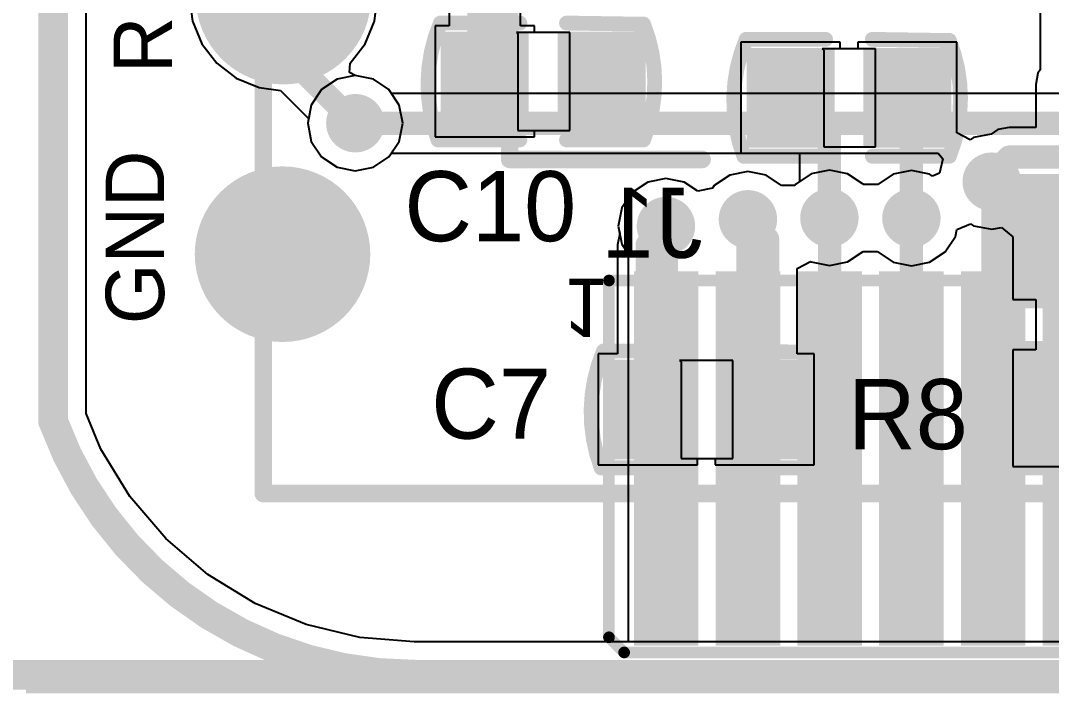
# Model space of a CAD drawing. Extents: x 1.246 to 2.212, y 2.225 to 2.946.
# Drawn here: x 1.4226 to 1.7701, y 2.2245 to 2.4512 of the extents above; entities that cross this region are included whole.
import ezdxf

# ---------------------------------------------------------------- set-up
doc = ezdxf.new("R2010")
doc.units = 0
doc.layers.get('0').update_dxf_attribs({"linetype": 'CONTINUOUS'})
for name, color, linetype in [('BOTTOMLAYER', 5, 'CONTINUOUS'), ('BOTTOMOVERLAY', 54, 'CONTINUOUS'), ('BOTTOMPASTE', 16, 'CONTINUOUS'), ('BOTTOMSOLDER', 6, 'CONTINUOUS'), ('KEEPOUTLAYER', 6, 'CONTINUOUS'), ('MULTILAYER', 9, 'CONTINUOUS'), ('TOPLAYER', 1, 'CONTINUOUS'), ('TOPOVERLAY', 2, 'CONTINUOUS'), ('TOPPASTE', 8, 'CONTINUOUS'), ('TOPSOLDER', 216, 'CONTINUOUS'), ('VIAHOLELAYER', 16, 'CONTINUOUS')]:
    doc.layers.add(name, color=color, linetype=linetype)

# ---------------------------------------------------------------- blocks, each defined once
blk = doc.blocks.new('TP_1_3_3')
at = {"layer": 'TOPLAYER', "const_width": 0.02559}
blk.add_lwpolyline([(-0.012795, 0, 1), (0.012795, 0, 1)], format="xyb", close=True, dxfattribs=at)
at = {"layer": 'TOPPASTE', "const_width": 0.02559}
blk.add_lwpolyline([(-0.012795, 0, 1), (0.012795, 0, 1)], format="xyb", close=True, dxfattribs=at)
at = {"layer": 'TOPSOLDER', "const_width": 0.02959}
blk.add_lwpolyline([(-0.014795, 0, 1), (0.014795, 0, 1)], format="xyb", close=True, dxfattribs=at)
blk = doc.blocks.new('TP_1_3_7')
at = {"layer": 'TOPLAYER', "const_width": 0.02559}
blk.add_lwpolyline([(-0.012795, 0, 1), (0.012795, 0, 1)], format="xyb", close=True, dxfattribs=at)
at = {"layer": 'TOPPASTE', "const_width": 0.02559}
blk.add_lwpolyline([(-0.012795, 0, 1), (0.012795, 0, 1)], format="xyb", close=True, dxfattribs=at)
at = {"layer": 'TOPSOLDER', "const_width": 0.02959}
blk.add_lwpolyline([(-0.014795, 0, 1), (0.014795, 0, 1)], format="xyb", close=True, dxfattribs=at)
blk = doc.blocks.new('C_0402_11')
at = {"layer": 'TOPLAYER'}
for p, q in [((0.008518, 0.0165), (-0.008982, 0.0165)), ((-0.008982, 0.0165), (-0.008982, -0.0165)), ((0.008518, -0.016), (0.008518, 0.0165)), ((-0.008982, -0.0165), (0.009018, -0.0165)), ((0.009018, -0.0165), (0.008518, -0.016))]:
    blk.add_line(p, q, dxfattribs=at)
for points in [[(-0.00884, -0.012795), (-0.00884, 0.012795), (-0.030494, -0.012795), (-0.030494, 0.012795)], [(0.03053, -0.012795), (0.03053, 0.012795), (0.008876, -0.012795), (0.008876, 0.012795)]]:
    blk.add_solid(points, dxfattribs=at)
at = {"layer": 'TOPOVERLAY', "const_width": 0.005}
for points in [[(-0.03382, -0.019341, -0.193022), (-0.033854, 0.01965)], [(0.035464, 0.019716, -0.191665), (0.034708, -0.019637)]]:
    blk.add_lwpolyline(points, format="xyb", dxfattribs=at)
at = {"layer": 'TOPOVERLAY', "const_width": 0.0025}
for points in [[(-0.035104, 0.01965, 1), (-0.032604, 0.01965, 1)], [(-0.03509, 0.019685, 1), (-0.03259, 0.019685, 1)], [(-0.009106, 0.019685, 1), (-0.006606, 0.019685, 1)], [(0.006642, 0.019685, 1), (0.009142, 0.019685, 1)], [(0.034214, 0.019716, 1), (0.036714, 0.019716, 1)], [(0.034225, 0.019685, 1), (0.036726, 0.019685, 1)], [(-0.03509, -0.019291, 1), (-0.03259, -0.019291, 1)], [(-0.03507, -0.019341, 1), (-0.03257, -0.019341, 1)], [(-0.009106, -0.019685, 1), (-0.006606, -0.019685, 1)], [(0.006642, -0.019685, 1), (0.009142, -0.019685, 1)], [(0.033438, -0.019685, 1), (0.035938, -0.019685, 1)], [(0.033458, -0.019637, 1), (0.035958, -0.019637, 1)]]:
    blk.add_lwpolyline(points, format="xyb", close=True, dxfattribs=at)
at = {"layer": 'TOPOVERLAY', "const_width": 0.005}
for points in [[(-0.007856, 0.019685), (-0.03384, 0.019685)], [(0.035476, 0.019685), (0.007892, 0.019685)], [(-0.007856, -0.019685), (-0.03384, -0.019291)], [(0.034688, -0.019685), (0.007892, -0.019685)]]:
    blk.add_lwpolyline(points, dxfattribs=at)
at = {"layer": 'TOPPASTE'}
for points in [[(-0.00884, -0.012795), (-0.00884, 0.012795), (-0.030494, -0.012795), (-0.030494, 0.012795)], [(0.03053, -0.012795), (0.03053, 0.012795), (0.008876, -0.012795), (0.008876, 0.012795)]]:
    blk.add_solid(points, dxfattribs=at)
at = {"layer": 'TOPSOLDER'}
for points in [[(-0.00484, -0.016795), (-0.00484, 0.016795), (-0.034494, -0.016795), (-0.034494, 0.016795)], [(0.03453, -0.016795), (0.03453, 0.016795), (0.004876, -0.016795), (0.004876, 0.016795)]]:
    blk.add_solid(points, dxfattribs=at)
blk = doc.blocks.new('C_0402_12')
at = {"layer": 'TOPLAYER'}
for p, q in [((0.008518, 0.0165), (-0.008982, 0.0165)), ((-0.008982, 0.0165), (-0.008982, -0.0165)), ((0.008518, -0.016), (0.008518, 0.0165)), ((-0.008982, -0.0165), (0.009018, -0.0165)), ((0.009018, -0.0165), (0.008518, -0.016))]:
    blk.add_line(p, q, dxfattribs=at)
for points in [[(-0.00884, -0.012795), (-0.00884, 0.012795), (-0.030494, -0.012795), (-0.030494, 0.012795)], [(0.03053, -0.012795), (0.03053, 0.012795), (0.008876, -0.012795), (0.008876, 0.012795)]]:
    blk.add_solid(points, dxfattribs=at)
at = {"layer": 'TOPOVERLAY', "const_width": 0.005}
for points in [[(-0.03382, -0.019341, -0.193022), (-0.033854, 0.01965)], [(0.035464, 0.019716, -0.191665), (0.034708, -0.019637)]]:
    blk.add_lwpolyline(points, format="xyb", dxfattribs=at)
at = {"layer": 'TOPOVERLAY', "const_width": 0.0025}
for points in [[(-0.035104, 0.01965, 1), (-0.032604, 0.01965, 1)], [(-0.03509, 0.019685, 1), (-0.03259, 0.019685, 1)], [(-0.009106, 0.019685, 1), (-0.006606, 0.019685, 1)], [(0.006642, 0.019685, 1), (0.009142, 0.019685, 1)], [(0.034214, 0.019716, 1), (0.036714, 0.019716, 1)], [(0.034225, 0.019685, 1), (0.036726, 0.019685, 1)], [(-0.03509, -0.019291, 1), (-0.03259, -0.019291, 1)], [(-0.03507, -0.019341, 1), (-0.03257, -0.019341, 1)], [(-0.009106, -0.019685, 1), (-0.006606, -0.019685, 1)], [(0.006642, -0.019685, 1), (0.009142, -0.019685, 1)], [(0.033438, -0.019685, 1), (0.035938, -0.019685, 1)], [(0.033458, -0.019637, 1), (0.035958, -0.019637, 1)]]:
    blk.add_lwpolyline(points, format="xyb", close=True, dxfattribs=at)
at = {"layer": 'TOPOVERLAY', "const_width": 0.005}
for points in [[(-0.007856, 0.019685), (-0.03384, 0.019685)], [(0.035476, 0.019685), (0.007892, 0.019685)], [(-0.007856, -0.019685), (-0.03384, -0.019291)], [(0.034688, -0.019685), (0.007892, -0.019685)]]:
    blk.add_lwpolyline(points, dxfattribs=at)
at = {"layer": 'TOPPASTE'}
for points in [[(-0.00884, -0.012795), (-0.00884, 0.012795), (-0.030494, -0.012795), (-0.030494, 0.012795)], [(0.03053, -0.012795), (0.03053, 0.012795), (0.008876, -0.012795), (0.008876, 0.012795)]]:
    blk.add_solid(points, dxfattribs=at)
at = {"layer": 'TOPSOLDER'}
for points in [[(-0.00484, -0.016795), (-0.00484, 0.016795), (-0.034494, -0.016795), (-0.034494, 0.016795)], [(0.03453, -0.016795), (0.03453, 0.016795), (0.004876, -0.016795), (0.004876, 0.016795)]]:
    blk.add_solid(points, dxfattribs=at)
blk = doc.blocks.new('C_0402_14')
at = {"layer": 'TOPLAYER'}
for p, q in [((0.008518, 0.0165), (-0.008982, 0.0165)), ((-0.008982, 0.0165), (-0.008982, -0.0165)), ((0.008518, -0.016), (0.008518, 0.0165)), ((-0.008982, -0.0165), (0.009018, -0.0165)), ((0.009018, -0.0165), (0.008518, -0.016))]:
    blk.add_line(p, q, dxfattribs=at)
for points in [[(-0.00884, -0.012795), (-0.00884, 0.012795), (-0.030494, -0.012795), (-0.030494, 0.012795)], [(0.03053, -0.012795), (0.03053, 0.012795), (0.008876, -0.012795), (0.008876, 0.012795)]]:
    blk.add_solid(points, dxfattribs=at)
at = {"layer": 'TOPOVERLAY', "const_width": 0.005}
for points in [[(-0.03382, -0.019341, -0.193022), (-0.033854, 0.01965)], [(0.035464, 0.019716, -0.191665), (0.034708, -0.019637)]]:
    blk.add_lwpolyline(points, format="xyb", dxfattribs=at)
at = {"layer": 'TOPOVERLAY', "const_width": 0.0025}
for points in [[(-0.035104, 0.01965, 1), (-0.032604, 0.01965, 1)], [(-0.03509, 0.019685, 1), (-0.03259, 0.019685, 1)], [(-0.009106, 0.019685, 1), (-0.006606, 0.019685, 1)], [(0.006642, 0.019685, 1), (0.009142, 0.019685, 1)], [(0.034214, 0.019716, 1), (0.036714, 0.019716, 1)], [(0.034225, 0.019685, 1), (0.036726, 0.019685, 1)], [(-0.03509, -0.019291, 1), (-0.03259, -0.019291, 1)], [(-0.03507, -0.019341, 1), (-0.03257, -0.019341, 1)], [(-0.009106, -0.019685, 1), (-0.006606, -0.019685, 1)], [(0.006642, -0.019685, 1), (0.009142, -0.019685, 1)], [(0.033438, -0.019685, 1), (0.035938, -0.019685, 1)], [(0.033458, -0.019637, 1), (0.035958, -0.019637, 1)]]:
    blk.add_lwpolyline(points, format="xyb", close=True, dxfattribs=at)
at = {"layer": 'TOPOVERLAY', "const_width": 0.005}
for points in [[(-0.007856, 0.019685), (-0.03384, 0.019685)], [(0.035476, 0.019685), (0.007892, 0.019685)], [(-0.007856, -0.019685), (-0.03384, -0.019291)], [(0.034688, -0.019685), (0.007892, -0.019685)]]:
    blk.add_lwpolyline(points, dxfattribs=at)
at = {"layer": 'TOPPASTE'}
for points in [[(-0.00884, -0.012795), (-0.00884, 0.012795), (-0.030494, -0.012795), (-0.030494, 0.012795)], [(0.03053, -0.012795), (0.03053, 0.012795), (0.008876, -0.012795), (0.008876, 0.012795)]]:
    blk.add_solid(points, dxfattribs=at)
at = {"layer": 'TOPSOLDER'}
for points in [[(-0.00484, -0.016795), (-0.00484, 0.016795), (-0.034494, -0.016795), (-0.034494, 0.016795)], [(0.03453, -0.016795), (0.03453, 0.016795), (0.004876, -0.016795), (0.004876, 0.016795)]]:
    blk.add_solid(points, dxfattribs=at)
blk = doc.blocks.new('R_0402_23')
at = {"layer": 'TOPLAYER'}
for p, q in [((0.017, 0.0175), (-0.007, 0.0175)), ((-0.007, 0.0175), (-0.007, -0.0175)), ((0.017, -0.0175), (0.017, 0.0175)), ((-0.007, -0.0175), (0.017, -0.0175))]:
    blk.add_line(p, q, dxfattribs=at)
for points in [[(-0.006811, -0.01378), (-0.006811, 0.01378), (-0.030433, -0.01378), (-0.030433, 0.01378)], [(0.040433, -0.01378), (0.040433, 0.01378), (0.016811, -0.01378), (0.016811, 0.01378)]]:
    blk.add_solid(points, dxfattribs=at)
at = {"layer": 'TOPOVERLAY', "const_width": 0.005906}
for points in [[(-0.036339, -0.019685), (-0.036339, 0.019685)], [(-0.036339, 0.019685), (-0.002874, 0.019685)], [(0.012874, 0.019685), (0.046339, 0.019685)], [(0.046339, -0.019685), (0.046339, 0.019685)], [(-0.036339, -0.019685), (-0.002874, -0.019685)], [(0.012874, -0.019685), (0.046339, -0.019685)]]:
    blk.add_lwpolyline(points, dxfattribs=at)
at = {"layer": 'TOPOVERLAY', "const_width": 0.002953}
for points in [[(-0.037815, 0.019685, 1), (-0.034862, 0.019685, 1)], [(-0.037815, 0.019685, 1), (-0.034862, 0.019685, 1)], [(-0.00435, 0.019685, 1), (-0.001398, 0.019685, 1)], [(0.011398, 0.019685, 1), (0.01435, 0.019685, 1)], [(0.044862, 0.019685, 1), (0.047815, 0.019685, 1)], [(0.044862, 0.019685, 1), (0.047815, 0.019685, 1)], [(-0.037815, -0.019685, 1), (-0.034862, -0.019685, 1)], [(-0.037815, -0.019685, 1), (-0.034862, -0.019685, 1)], [(-0.00435, -0.019685, 1), (-0.001398, -0.019685, 1)], [(0.011398, -0.019685, 1), (0.01435, -0.019685, 1)], [(0.044862, -0.019685, 1), (0.047815, -0.019685, 1)], [(0.044862, -0.019685, 1), (0.047815, -0.019685, 1)]]:
    blk.add_lwpolyline(points, format="xyb", close=True, dxfattribs=at)
at = {"layer": 'TOPPASTE'}
for points in [[(-0.006811, -0.01378), (-0.006811, 0.01378), (-0.030433, -0.01378), (-0.030433, 0.01378)], [(0.040433, -0.01378), (0.040433, 0.01378), (0.016811, -0.01378), (0.016811, 0.01378)]]:
    blk.add_solid(points, dxfattribs=at)
at = {"layer": 'TOPSOLDER'}
for points in [[(-0.002811, -0.01778), (-0.002811, 0.01778), (-0.034433, -0.01778), (-0.034433, 0.01778)], [(0.044433, -0.01778), (0.044433, 0.01778), (0.012811, -0.01778), (0.012811, 0.01778)]]:
    blk.add_solid(points, dxfattribs=at)
blk = doc.blocks.new('R_0402_24')
at = {"layer": 'TOPLAYER'}
for p, q in [((0.017, 0.0175), (-0.007, 0.0175)), ((-0.007, 0.0175), (-0.007, -0.0175)), ((0.017, -0.0175), (0.017, 0.0175)), ((-0.007, -0.0175), (0.017, -0.0175))]:
    blk.add_line(p, q, dxfattribs=at)
for points in [[(-0.006811, -0.01378), (-0.006811, 0.01378), (-0.030433, -0.01378), (-0.030433, 0.01378)], [(0.040433, -0.01378), (0.040433, 0.01378), (0.016811, -0.01378), (0.016811, 0.01378)]]:
    blk.add_solid(points, dxfattribs=at)
at = {"layer": 'TOPOVERLAY', "const_width": 0.005906}
for points in [[(-0.036339, -0.019685), (-0.036339, 0.019685)], [(-0.036339, 0.019685), (-0.002874, 0.019685)], [(0.012874, 0.019685), (0.046339, 0.019685)], [(0.046339, -0.019685), (0.046339, 0.019685)], [(-0.036339, -0.019685), (-0.002874, -0.019685)], [(0.012874, -0.019685), (0.046339, -0.019685)]]:
    blk.add_lwpolyline(points, dxfattribs=at)
at = {"layer": 'TOPOVERLAY', "const_width": 0.002953}
for points in [[(-0.037815, 0.019685, 1), (-0.034862, 0.019685, 1)], [(-0.037815, 0.019685, 1), (-0.034862, 0.019685, 1)], [(-0.00435, 0.019685, 1), (-0.001398, 0.019685, 1)], [(0.011398, 0.019685, 1), (0.01435, 0.019685, 1)], [(0.044862, 0.019685, 1), (0.047815, 0.019685, 1)], [(0.044862, 0.019685, 1), (0.047815, 0.019685, 1)], [(-0.037815, -0.019685, 1), (-0.034862, -0.019685, 1)], [(-0.037815, -0.019685, 1), (-0.034862, -0.019685, 1)], [(-0.00435, -0.019685, 1), (-0.001398, -0.019685, 1)], [(0.011398, -0.019685, 1), (0.01435, -0.019685, 1)], [(0.044862, -0.019685, 1), (0.047815, -0.019685, 1)], [(0.044862, -0.019685, 1), (0.047815, -0.019685, 1)]]:
    blk.add_lwpolyline(points, format="xyb", close=True, dxfattribs=at)
at = {"layer": 'TOPPASTE'}
for points in [[(-0.006811, -0.01378), (-0.006811, 0.01378), (-0.030433, -0.01378), (-0.030433, 0.01378)], [(0.040433, -0.01378), (0.040433, 0.01378), (0.016811, -0.01378), (0.016811, 0.01378)]]:
    blk.add_solid(points, dxfattribs=at)
at = {"layer": 'TOPSOLDER'}
for points in [[(-0.002811, -0.01778), (-0.002811, 0.01778), (-0.034433, -0.01778), (-0.034433, 0.01778)], [(0.044433, -0.01778), (0.044433, 0.01778), (0.012811, -0.01778), (0.012811, 0.01778)]]:
    blk.add_solid(points, dxfattribs=at)
blk = doc.blocks.new('OLED_0_49_B_28')
at = {"layer": 'BOTTOMLAYER'}
for points in [[(-0.186024, -0.059055), (-0.172244, -0.059055), (-0.186024, 0.059055), (-0.172244, 0.059055)], [(-0.158464, -0.059055), (-0.144685, -0.059055), (-0.158464, 0.059055), (-0.144685, 0.059055)], [(-0.130905, -0.059055), (-0.117126, -0.059055), (-0.130905, 0.059055), (-0.117126, 0.059055)], [(-0.103346, -0.059055), (-0.089567, -0.059055), (-0.103346, 0.059055), (-0.089567, 0.059055)], [(-0.075787, -0.059055), (-0.062008, -0.059055), (-0.075787, 0.059055), (-0.062008, 0.059055)]]:
    blk.add_solid(points, dxfattribs=at)
at = {"layer": 'BOTTOMOVERLAY', "const_width": 0.003937}
for points in [[(-0.198425, 0.06), (0.200394, 0.06)], [(-0.198425, -0.060236), (-0.198425, 0.06)], [(-0.198425, -0.060236), (-0.193307, -0.065354)], [(-0.193307, -0.065354), (0.195276, -0.065354)]]:
    blk.add_lwpolyline(points, dxfattribs=at)
at = {"layer": 'BOTTOMOVERLAY', "const_width": 0.001969}
for points in [[(-0.199409, 0.06, 1), (-0.197441, 0.06, 1)], [(-0.199409, 0.06, 1), (-0.197441, 0.06, 1)], [(-0.199409, -0.060236, 1), (-0.197441, -0.060236, 1)], [(-0.199409, -0.060236, 1), (-0.197441, -0.060236, 1)], [(-0.194291, -0.065354, 1), (-0.192323, -0.065354, 1)], [(-0.194291, -0.065354, 1), (-0.192323, -0.065354, 1)]]:
    blk.add_lwpolyline(points, format="xyb", close=True, dxfattribs=at)
at = {"layer": 'BOTTOMPASTE'}
for points in [[(-0.186024, -0.059055), (-0.172244, -0.059055), (-0.186024, 0.059055), (-0.172244, 0.059055)], [(-0.158464, -0.059055), (-0.144685, -0.059055), (-0.158464, 0.059055), (-0.144685, 0.059055)], [(-0.130905, -0.059055), (-0.117126, -0.059055), (-0.130905, 0.059055), (-0.117126, 0.059055)], [(-0.103346, -0.059055), (-0.089567, -0.059055), (-0.103346, 0.059055), (-0.089567, 0.059055)], [(-0.075787, -0.059055), (-0.062008, -0.059055), (-0.075787, 0.059055), (-0.062008, 0.059055)]]:
    blk.add_solid(points, dxfattribs=at)
at = {"layer": 'BOTTOMSOLDER'}
for points in [[(-0.190024, -0.063055), (-0.168244, -0.063055), (-0.190024, 0.063055), (-0.168244, 0.063055)], [(-0.162464, -0.063055), (-0.140685, -0.063055), (-0.162464, 0.063055), (-0.140685, 0.063055)], [(-0.134905, -0.063055), (-0.113126, -0.063055), (-0.134905, 0.063055), (-0.113126, 0.063055)], [(-0.107346, -0.063055), (-0.085567, -0.063055), (-0.107346, 0.063055), (-0.085567, 0.063055)], [(-0.079787, -0.063055), (-0.058008, -0.063055), (-0.079787, 0.063055), (-0.058008, 0.063055)], [(-0.052228, -0.063055), (-0.030449, -0.063055), (-0.052228, 0.063055), (-0.030449, 0.063055)]]:
    blk.add_solid(points, dxfattribs=at)
at = {"layer": 'BOTTOMOVERLAY', "text_generation_flag": 2}
blk.add_text('1', height=0.019685, rotation=-180, dxfattribs=at).set_placement((-0.21378, 0.06063))

msp = doc.modelspace()

# ---------------------------------------------------------------- linework, layer by layer
at = {"layer": 'BOTTOMLAYER'}
for p, q in [((1.444673, 2.318872), (1.444673, 2.733367)), ((1.444673, 2.318872), (1.444673, 2.733367)), ((1.529289, 2.431505), (1.524079, 2.428024)), ((1.529289, 2.431505), (1.524079, 2.428024)), ((1.535433, 2.432727), (1.529289, 2.431505)), ((1.535433, 2.432727), (1.529289, 2.431505)), ((1.541578, 2.431505), (1.535433, 2.432727)), ((1.541578, 2.431505), (1.535433, 2.432727)), ((1.546787, 2.428024), (1.541578, 2.431505)), ((1.546787, 2.428024), (1.541578, 2.431505)), ((1.524079, 2.428024), (1.520599, 2.422815)), ((1.524079, 2.428024), (1.520599, 2.422815)), ((1.547668, 2.426706), (1.546787, 2.428024)), ((1.547668, 2.426706), (1.546787, 2.428024)), ((1.773796, 2.426706), (1.547668, 2.426706)), ((1.773796, 2.426706), (1.547668, 2.426706)), ((1.520599, 2.422815), (1.519377, 2.416671)), ((1.520599, 2.422815), (1.519377, 2.416671)), ((1.519377, 2.416671), (1.520599, 2.410526)), ((1.519377, 2.416671), (1.520599, 2.410526)), ((1.520599, 2.410526), (1.524079, 2.405317)), ((1.520599, 2.410526), (1.524079, 2.405317)), ((1.524079, 2.405317), (1.529289, 2.401836)), ((1.524079, 2.405317), (1.529289, 2.401836)), ((1.541578, 2.401836), (1.546787, 2.405317)), ((1.541578, 2.401836), (1.546787, 2.405317)), ((1.546787, 2.405317), (1.547668, 2.406636)), ((1.546787, 2.405317), (1.547668, 2.406636)), ((1.547668, 2.406636), (1.731922, 2.406636)), ((1.547668, 2.406636), (1.731922, 2.406636)), ((1.731922, 2.406636), (1.733557, 2.404642)), ((1.731922, 2.406636), (1.733557, 2.404642)), ((1.529289, 2.401836), (1.535433, 2.400614)), ((1.529289, 2.401836), (1.535433, 2.400614)), ((1.535433, 2.400614), (1.541578, 2.401836)), ((1.535433, 2.400614), (1.541578, 2.401836)), ((1.733557, 2.404642), (1.732342, 2.399792)), ((1.733557, 2.404642), (1.732342, 2.399792)), ((1.640157, 2.398082), (1.634013, 2.396859)), ((1.640157, 2.398082), (1.634013, 2.396859)), ((1.646302, 2.396859), (1.640157, 2.398082)), ((1.646302, 2.396859), (1.640157, 2.398082)), ((1.661661, 2.399133), (1.656452, 2.395652)), ((1.661661, 2.399133), (1.656452, 2.395652)), ((1.667806, 2.400355), (1.661661, 2.399133)), ((1.667806, 2.400355), (1.661661, 2.399133)), ((1.67395, 2.399133), (1.667806, 2.400355)), ((1.67395, 2.399133), (1.667806, 2.400355)), ((1.679159, 2.395652), (1.67395, 2.399133)), ((1.679159, 2.395652), (1.67395, 2.399133)), ((1.689131, 2.399615), (1.683922, 2.396135)), ((1.689131, 2.399615), (1.683922, 2.396135)), ((1.695276, 2.400838), (1.689131, 2.399615)), ((1.695276, 2.400838), (1.689131, 2.399615)), ((1.70142, 2.399615), (1.695276, 2.400838)), ((1.70142, 2.399615), (1.695276, 2.400838)), ((1.706629, 2.396135), (1.70142, 2.399615)), ((1.706629, 2.396135), (1.70142, 2.399615)), ((1.716779, 2.399526), (1.71157, 2.396046)), ((1.716779, 2.399526), (1.71157, 2.396046)), ((1.722924, 2.400749), (1.716779, 2.399526)), ((1.722924, 2.400749), (1.716779, 2.399526)), ((1.729068, 2.399526), (1.722924, 2.400749)), ((1.729068, 2.399526), (1.722924, 2.400749)), ((1.730076, 2.398853), (1.729068, 2.399526)), ((1.730076, 2.398853), (1.729068, 2.399526)), ((1.732342, 2.399792), (1.730076, 2.398853)), ((1.732342, 2.399792), (1.730076, 2.398853)), ((1.634013, 2.396859), (1.628804, 2.393379)), ((1.634013, 2.396859), (1.628804, 2.393379)), ((1.650937, 2.393762), (1.646302, 2.396859)), ((1.650937, 2.393762), (1.646302, 2.396859)), ((1.655841, 2.394738), (1.650937, 2.393762)), ((1.655841, 2.394738), (1.650937, 2.393762)), ((1.656452, 2.395652), (1.655841, 2.394738)), ((1.656452, 2.395652), (1.655841, 2.394738)), ((1.683599, 2.395652), (1.679159, 2.395652)), ((1.683599, 2.395652), (1.679159, 2.395652)), ((1.683922, 2.396135), (1.683599, 2.395652)), ((1.683922, 2.396135), (1.683599, 2.395652)), ((1.706689, 2.396046), (1.706629, 2.396135)), ((1.706689, 2.396046), (1.706629, 2.396135)), ((1.71157, 2.396046), (1.706689, 2.396046)), ((1.71157, 2.396046), (1.706689, 2.396046)), ((1.628804, 2.393379), (1.625323, 2.38817)), ((1.628804, 2.393379), (1.625323, 2.38817)), ((1.625323, 2.38817), (1.624101, 2.382025)), ((1.625323, 2.38817), (1.624101, 2.382025)), ((1.624101, 2.382025), (1.625323, 2.375881)), ((1.624101, 2.382025), (1.625323, 2.375881)), ((1.625323, 2.375881), (1.627451, 2.372696)), ((1.625323, 2.375881), (1.627451, 2.372696)), ((1.627451, 2.372696), (1.627451, 2.368639)), ((1.627451, 2.372696), (1.627451, 2.368639)), ((1.627451, 2.368639), (1.627451, 2.368639)), ((1.627451, 2.368639), (1.627451, 2.368639)), ((1.627451, 2.368639), (1.627451, 2.368639)), ((1.627451, 2.368639), (1.627451, 2.368639)), ((1.627451, 2.368639), (1.627451, 2.241963)), ((1.627451, 2.368639), (1.627451, 2.368639)), ((1.627451, 2.368639), (1.627451, 2.368639)), ((1.627451, 2.368639), (1.627451, 2.368639)), ((1.627451, 2.368639), (1.627451, 2.368639)), ((1.627451, 2.368639), (1.627451, 2.241963)), ((1.449676, 2.306794), (1.444673, 2.318872)), ((1.449676, 2.306794), (1.444673, 2.318872)), ((1.459423, 2.290888), (1.449676, 2.306794)), ((1.459423, 2.290888), (1.449676, 2.306794)), ((1.471538, 2.276703), (1.459423, 2.290888)), ((1.471538, 2.276703), (1.459423, 2.290888)), ((1.485723, 2.264588), (1.471538, 2.276703)), ((1.485723, 2.264588), (1.471538, 2.276703)), ((1.501629, 2.25484), (1.485723, 2.264588)), ((1.501629, 2.25484), (1.485723, 2.264588)), ((1.518864, 2.247701), (1.501629, 2.25484)), ((1.518864, 2.247701), (1.501629, 2.25484)), ((1.537003, 2.243347), (1.518864, 2.247701)), ((1.537003, 2.243347), (1.518864, 2.247701)), ((1.555312, 2.241906), (1.537003, 2.243347)), ((1.555312, 2.241906), (1.537003, 2.243347)), ((1.555601, 2.241963), (1.555312, 2.241906)), ((1.555601, 2.241963), (1.555312, 2.241906)), ((1.627451, 2.241963), (1.555601, 2.241963)), ((1.627451, 2.241963), (1.555601, 2.241963))]:
    msp.add_line(p, q, dxfattribs=at)
for points, const_width in [([(1.530512, 2.416671, 1), (1.540354, 2.416671, 1)], 0.009843), ([(1.533465, 2.416671, 1), (1.537402, 2.416671, 1)], 0.003937), ([(1.745078, 2.396985, 1), (1.754921, 2.396985, 1)], 0.009843), ([(1.748031, 2.398382, 1), (1.751968, 2.398382, 1)], 0.003937), ([(1.748031, 2.398382, 1), (1.751968, 2.398382, 1)], 0.003937), ([(1.748514, 2.398865, 1), (1.752451, 2.398865, 1)], 0.003937), ([(1.748514, 2.398865, 1), (1.752451, 2.398865, 1)], 0.003937), ([(1.748031, 2.396985, 1), (1.751968, 2.396985, 1)], 0.003937), ([(1.690354, 2.384781, 1), (1.700197, 2.384781, 1)], 0.009843), ([(1.635236, 2.382025, 1), (1.645079, 2.382025, 1)], 0.009843), ([(1.662884, 2.384298, 1), (1.672727, 2.384298, 1)], 0.009843), ([(1.718003, 2.384692, 1), (1.727845, 2.384692, 1)], 0.009843), ([(1.665837, 2.384298, 1), (1.669774, 2.384298, 1)], 0.003937), ([(1.693307, 2.384781, 1), (1.697244, 2.384781, 1)], 0.003937), ([(1.693396, 2.384692, 1), (1.697333, 2.384692, 1)], 0.003937), ([(1.693396, 2.384692, 1), (1.697333, 2.384692, 1)], 0.003937), ([(1.720955, 2.384692, 1), (1.724892, 2.384692, 1)], 0.003937), ([(1.638189, 2.382025, 1), (1.642126, 2.382025, 1)], 0.003937), ([(1.638278, 2.381936, 1), (1.642215, 2.381936, 1)], 0.003937), ([(1.638278, 2.381936, 1), (1.642215, 2.381936, 1)], 0.003937), ([(1.638278, 2.303679, 1), (1.642215, 2.303679, 1)], 0.003937), ([(1.665837, 2.303679, 1), (1.669774, 2.303679, 1)], 0.003937), ([(1.693396, 2.303679, 1), (1.697333, 2.303679, 1)], 0.003937), ([(1.720955, 2.303679, 1), (1.724892, 2.303679, 1)], 0.003937), ([(1.748514, 2.303679, 1), (1.752451, 2.303679, 1)], 0.003937)]:
    msp.add_lwpolyline(points, format="xyb", close=True, dxfattribs=dict(at, const_width=const_width))
at = {"layer": 'BOTTOMLAYER', "const_width": 0.007874}
for points in [[(1.535433, 2.416671), (1.777953, 2.416671)], [(1.749999, 2.398382), (1.750483, 2.398865)], [(1.749999, 2.396985), (1.749999, 2.398382)], [(1.750483, 2.303679), (1.750483, 2.398865)], [(1.667806, 2.303679), (1.667806, 2.384298)], [(1.695276, 2.384781), (1.695365, 2.384692)], [(1.695365, 2.303679), (1.695365, 2.384692)], [(1.722924, 2.303679), (1.722924, 2.384692)], [(1.640157, 2.382025), (1.640246, 2.381936)], [(1.640246, 2.303679), (1.640246, 2.381936)]]:
    msp.add_lwpolyline(points, dxfattribs=at)
at = {"layer": 'BOTTOMOVERLAY', "const_width": 0.005906}
for points in [[(1.50442, 2.291868), (1.50442, 2.724938)], [(1.50442, 2.291868), (2.134341, 2.291868)]]:
    msp.add_lwpolyline(points, dxfattribs=at)
at = {"layer": 'BOTTOMOVERLAY', "const_width": 0.002953}
msp.add_lwpolyline([(1.502943, 2.291868, 1), (1.505896, 2.291868, 1)], format="xyb", close=True, dxfattribs=at)
msp.add_lwpolyline([(1.502943, 2.291868, 1), (1.505896, 2.291868, 1)], format="xyb", close=True, dxfattribs=at)
at = {"layer": 'KEEPOUTLAYER', "const_width": 0.01}
for points in [[(1.433554, 2.316671), (1.433554, 2.736474)], [(1.261073, 2.230844), (1.540601, 2.230844)], [(1.555601, 2.230844), (2.084569, 2.230844)]]:
    msp.add_lwpolyline(points, dxfattribs=at)
at = {"layer": 'KEEPOUTLAYER', "const_width": 0.005}
for points in [[(1.431054, 2.316671, 1), (1.436054, 2.316671, 1)], [(1.431015, 2.31633, 1), (1.436015, 2.31633, 1)], [(1.538101, 2.230844, 1), (1.543101, 2.230844, 1)], [(1.553101, 2.230844, 1), (1.558101, 2.230844, 1)], [(1.553101, 2.230844, 1), (1.558101, 2.230844, 1)]]:
    msp.add_lwpolyline(points, format="xyb", close=True, dxfattribs=at)
at = {"layer": 'KEEPOUTLAYER', "const_width": 0.01}
msp.add_lwpolyline([(1.555601, 2.230844, -0.315299), (1.433515, 2.31633)], format="xyb", dxfattribs=at)
at = {"layer": 'MULTILAYER', "const_width": 0.009843}
for points in [[(1.530512, 2.416671, 1), (1.540354, 2.416671, 1)], [(1.745078, 2.396985, 1), (1.754921, 2.396985, 1)], [(1.690354, 2.384781, 1), (1.700197, 2.384781, 1)], [(1.635236, 2.382025, 1), (1.645079, 2.382025, 1)], [(1.662884, 2.384298, 1), (1.672727, 2.384298, 1)], [(1.718003, 2.384692, 1), (1.727845, 2.384692, 1)]]:
    msp.add_lwpolyline(points, format="xyb", close=True, dxfattribs=at)
at = {"layer": 'TOPLAYER'}
for p, q in [((1.444673, 2.318872), (1.444673, 2.733367)), ((1.567045, 2.509143), (1.567045, 2.449445)), ((1.59113, 2.449445), (1.59113, 2.509143)), ((1.766343, 2.463915), (1.766343, 2.434684)), ((1.479423, 2.459344), (1.480505, 2.451122)), ((1.541876, 2.451122), (1.542958, 2.459344)), ((1.480505, 2.451122), (1.483679, 2.44346)), ((1.538702, 2.44346), (1.541876, 2.451122)), ((1.567045, 2.449445), (1.562355, 2.449445)), ((1.562355, 2.449445), (1.562355, 2.412043)), ((1.59582, 2.449445), (1.59113, 2.449445)), ((1.59582, 2.447244), (1.59582, 2.449445)), ((1.607773, 2.447244), (1.59582, 2.447244)), ((1.607773, 2.414244), (1.607773, 2.447244)), ((1.483679, 2.44346), (1.488727, 2.436881)), ((1.533654, 2.436881), (1.538702, 2.44346)), ((1.69892, 2.443945), (1.665455, 2.443945)), ((1.665455, 2.443945), (1.665455, 2.406543)), ((1.69892, 2.441744), (1.69892, 2.443945)), ((1.73829, 2.443945), (1.704825, 2.443945)), ((1.704825, 2.443945), (1.704825, 2.441744)), ((1.73829, 2.413405), (1.73829, 2.443945)), ((1.704825, 2.441744), (1.69892, 2.441744)), ((1.488727, 2.436881), (1.495307, 2.431832)), ((1.533454, 2.433823), (1.533654, 2.436881)), ((1.535433, 2.432727), (1.533454, 2.433823)), ((1.765597, 2.433569), (1.764833, 2.429728)), ((1.766343, 2.434684), (1.765597, 2.433569)), ((1.495307, 2.431832), (1.502968, 2.428659)), ((1.541578, 2.431505), (1.535433, 2.432727)), ((1.535433, 2.432727), (1.535433, 2.432727)), ((1.535433, 2.432727), (1.535433, 2.432727)), ((1.546787, 2.428024), (1.541578, 2.431505)), ((1.764833, 2.429728), (1.764833, 2.415289)), ((1.502968, 2.428659), (1.510206, 2.427706)), ((1.510206, 2.427706), (1.519686, 2.418226)), ((1.550267, 2.422815), (1.546787, 2.428024)), ((1.55149, 2.416671), (1.550267, 2.422815)), ((1.519686, 2.418226), (1.519377, 2.416671)), ((1.519377, 2.416671), (1.520599, 2.410526)), ((1.550267, 2.410526), (1.55149, 2.416671)), ((1.562355, 2.412043), (1.59582, 2.412043)), ((1.59582, 2.412043), (1.59582, 2.414244)), ((1.59582, 2.414244), (1.607773, 2.414244)), ((1.7427, 2.411048), (1.73829, 2.413405)), ((1.749781, 2.412998), (1.743855, 2.41182)), ((1.752065, 2.414525), (1.749781, 2.412998)), ((1.755905, 2.415289), (1.752065, 2.414525)), ((1.764833, 2.415289), (1.755905, 2.415289)), ((1.520599, 2.410526), (1.524079, 2.405317)), ((1.546787, 2.405317), (1.550267, 2.410526)), ((1.743855, 2.41182), (1.7427, 2.411048)), ((1.524079, 2.405317), (1.529289, 2.401836)), ((1.541578, 2.401836), (1.546787, 2.405317)), ((1.665455, 2.406543), (1.68524, 2.406543)), ((1.68524, 2.406543), (1.68524, 2.397016)), ((1.529289, 2.401836), (1.535433, 2.400614)), ((1.535433, 2.400614), (1.541578, 2.401836)), ((1.640157, 2.398082), (1.634013, 2.396859)), ((1.646302, 2.396859), (1.640157, 2.398082)), ((1.661661, 2.399133), (1.656452, 2.395652)), ((1.667806, 2.400355), (1.661661, 2.399133)), ((1.67395, 2.399133), (1.667806, 2.400355)), ((1.679159, 2.395652), (1.67395, 2.399133)), ((1.634013, 2.396859), (1.628804, 2.393379)), ((1.650937, 2.393762), (1.646302, 2.396859)), ((1.655841, 2.394738), (1.650937, 2.393762)), ((1.656452, 2.395652), (1.655841, 2.394738)), ((1.683599, 2.395652), (1.679159, 2.395652)), ((1.683922, 2.396135), (1.683599, 2.395652)), ((1.68524, 2.397016), (1.683922, 2.396135)), ((1.628804, 2.393379), (1.625323, 2.38817)), ((1.625323, 2.38817), (1.624101, 2.382025)), ((1.624101, 2.382025), (1.624589, 2.37957)), ((1.737758, 2.378547), (1.738228, 2.380911)), ((1.738228, 2.380911), (1.742848, 2.382824)), ((1.742848, 2.382824), (1.743855, 2.382151)), ((1.743855, 2.382151), (1.749999, 2.380929)), ((1.749999, 2.380929), (1.753287, 2.381583)), ((1.753287, 2.381583), (1.757152, 2.378411)), ((1.624587, 2.379566), (1.623823, 2.375726)), ((1.624589, 2.37957), (1.624587, 2.379566)), ((1.734277, 2.373338), (1.737758, 2.378547)), ((1.757152, 2.378411), (1.757152, 2.357259)), ((1.623823, 2.375726), (1.623823, 2.338923)), ((1.70142, 2.369947), (1.706629, 2.373427)), ((1.706629, 2.373427), (1.711511, 2.373427)), ((1.711511, 2.373427), (1.71157, 2.373338)), ((1.71157, 2.373338), (1.716779, 2.369858)), ((1.729068, 2.369858), (1.734277, 2.373338)), ((1.684445, 2.367774), (1.688854, 2.370131)), ((1.684445, 2.338923), (1.684445, 2.367774)), ((1.688854, 2.370131), (1.689131, 2.369947)), ((1.689131, 2.369947), (1.695276, 2.368724)), ((1.695276, 2.368724), (1.70142, 2.369947)), ((1.716779, 2.369858), (1.722924, 2.368635)), ((1.722924, 2.368635), (1.729068, 2.369858)), ((1.757152, 2.357259), (1.764833, 2.357259)), ((1.764833, 2.357259), (1.764833, 2.340329)), ((1.764833, 2.340329), (1.757152, 2.340329)), ((1.757152, 2.340329), (1.757152, 2.300959)), ((1.623823, 2.338923), (1.617355, 2.338923)), ((1.617355, 2.338923), (1.617355, 2.301522)), ((1.69019, 2.338923), (1.684445, 2.338923)), ((1.69019, 2.301522), (1.69019, 2.338923)), ((1.449676, 2.306794), (1.444673, 2.318872)), ((1.459423, 2.290888), (1.449676, 2.306794)), ((1.617355, 2.301522), (1.65082, 2.301522)), ((1.65082, 2.301522), (1.65082, 2.303722)), ((1.65082, 2.303722), (1.656725, 2.303722)), ((1.656725, 2.303722), (1.656725, 2.301522)), ((1.656725, 2.301522), (1.69019, 2.301522)), ((1.757152, 2.300959), (1.792585, 2.300959)), ((1.471538, 2.276703), (1.459423, 2.290888)), ((1.485723, 2.264588), (1.471538, 2.276703)), ((1.501629, 2.25484), (1.485723, 2.264588)), ((1.518864, 2.247701), (1.501629, 2.25484)), ((1.537003, 2.243347), (1.518864, 2.247701)), ((1.555312, 2.241906), (1.537003, 2.243347)), ((1.555601, 2.241963), (1.555312, 2.241906)), ((2.084569, 2.241963), (1.555601, 2.241963))]:
    msp.add_line(p, q, dxfattribs=at)
for points, const_width in [([(1.579088, 2.430744), (1.579088, 2.527648)], 0.011811), ([(1.511417, 2.440686), (1.535433, 2.416671)], 0.007874), ([(1.682284, 2.425726), (1.695276, 2.412734)], 0.007874), ([(1.721654, 2.424545), (1.722924, 2.423275)], 0.007874), ([(1.722924, 2.384692), (1.722924, 2.423275)], 0.007874), ([(1.695276, 2.384781), (1.695276, 2.412734)], 0.007874), ([(1.749999, 2.399347), (1.755905, 2.405253)], 0.007874), ([(1.755905, 2.405253), (1.774803, 2.405253)], 0.007874), ([(1.749999, 2.396985), (1.749999, 2.399347)], 0.007874), ([(1.667806, 2.384298), (1.67441, 2.377694)], 0.007874), ([(1.633858, 2.375726), (1.640157, 2.382025)], 0.007874), ([(1.67441, 2.319033), (1.67441, 2.377694)], 0.007874), ([(1.633858, 2.318639), (1.633858, 2.375726)], 0.007874)]:
    msp.add_lwpolyline(points, dxfattribs=dict(at, const_width=const_width))
for points, const_width in [([(1.509449, 2.440686, 1), (1.513386, 2.440686, 1)], 0.003937), ([(1.576135, 2.430744, 1), (1.58204, 2.430744, 1)], 0.005906), ([(1.680315, 2.425726, 1), (1.684252, 2.425726, 1)], 0.003937), ([(1.530512, 2.416671, 1), (1.540354, 2.416671, 1)], 0.009843), ([(1.719685, 2.424545, 1), (1.723622, 2.424545, 1)], 0.003937), ([(1.720955, 2.423275, 1), (1.724892, 2.423275, 1)], 0.003937), ([(1.720955, 2.423275, 1), (1.724892, 2.423275, 1)], 0.003937), ([(1.533465, 2.416671, 1), (1.537402, 2.416671, 1)], 0.003937), ([(1.693307, 2.412734, 1), (1.697244, 2.412734, 1)], 0.003937), ([(1.693307, 2.412734, 1), (1.697244, 2.412734, 1)], 0.003937), ([(1.753937, 2.405253, 1), (1.757874, 2.405253, 1)], 0.003937), ([(1.753937, 2.405253, 1), (1.757874, 2.405253, 1)], 0.003937), ([(1.745078, 2.396985, 1), (1.754921, 2.396985, 1)], 0.009843), ([(1.748031, 2.399347, 1), (1.751968, 2.399347, 1)], 0.003937), ([(1.748031, 2.399347, 1), (1.751968, 2.399347, 1)], 0.003937), ([(1.748031, 2.396985, 1), (1.751968, 2.396985, 1)], 0.003937), ([(1.690354, 2.384781, 1), (1.700197, 2.384781, 1)], 0.009843), ([(1.635236, 2.382025, 1), (1.645079, 2.382025, 1)], 0.009843), ([(1.662884, 2.384298, 1), (1.672727, 2.384298, 1)], 0.009843), ([(1.718003, 2.384692, 1), (1.727845, 2.384692, 1)], 0.009843), ([(1.665837, 2.384298, 1), (1.669774, 2.384298, 1)], 0.003937), ([(1.693307, 2.384781, 1), (1.697244, 2.384781, 1)], 0.003937), ([(1.720955, 2.384692, 1), (1.724892, 2.384692, 1)], 0.003937), ([(1.638189, 2.382025, 1), (1.642126, 2.382025, 1)], 0.003937), ([(1.672441, 2.377694, 1), (1.676378, 2.377694, 1)], 0.003937), ([(1.672441, 2.377694, 1), (1.676378, 2.377694, 1)], 0.003937), ([(1.63189, 2.375726, 1), (1.635827, 2.375726, 1)], 0.003937), ([(1.63189, 2.375726, 1), (1.635827, 2.375726, 1)], 0.003937), ([(1.63189, 2.318639, 1), (1.635827, 2.318639, 1)], 0.003937), ([(1.672441, 2.319033, 1), (1.676378, 2.319033, 1)], 0.003937)]:
    msp.add_lwpolyline(points, format="xyb", close=True, dxfattribs=dict(at, const_width=const_width))
msp.add_solid([(1.42441, 2.224545), (2.211811, 2.224545), (1.42441, 2.227694), (2.211811, 2.227694)], dxfattribs=at)
at = {"layer": 'TOPOVERLAY', "const_width": 0.005906}
for points in [[(1.587491, 2.404466), (1.587491, 2.469338)], [(1.587491, 2.404466), (1.652362, 2.404466)]]:
    msp.add_lwpolyline(points, dxfattribs=at)
at = {"layer": 'TOPOVERLAY', "const_width": 0.002953}
for points in [[(1.586014, 2.404466, 1), (1.588967, 2.404466, 1)], [(1.586014, 2.404466, 1), (1.588967, 2.404466, 1)], [(1.650886, 2.404466, 1), (1.653839, 2.404466, 1)]]:
    msp.add_lwpolyline(points, format="xyb", close=True, dxfattribs=at)
at = {"layer": 'VIAHOLELAYER', "const_width": 0.005906}
for points in [[(1.53248, 2.416671, 1), (1.538386, 2.416671, 1)], [(1.747047, 2.396985, 1), (1.752952, 2.396985, 1)], [(1.637205, 2.382025, 1), (1.64311, 2.382025, 1)], [(1.664853, 2.384298, 1), (1.670758, 2.384298, 1)], [(1.692323, 2.384781, 1), (1.698228, 2.384781, 1)], [(1.719971, 2.384692, 1), (1.725876, 2.384692, 1)]]:
    msp.add_lwpolyline(points, format="xyb", close=True, dxfattribs=at)

# ---------------------------------------------------------------- block references
for name, p in [('TP_1_3_3', (1.511191, 2.459344)), ('TP_1_3_7', (1.510891, 2.372544))]:
    msp.add_blockref(name, p)
for name, p, rotation in [('C_0402_14', (1.598791, 2.430744), 180), ('C_0402_11', (1.701891, 2.425244), 180), ('R_0402_23', (1.793491, 2.376944), 360), ('OLED_0_49_B_28', (1.81938, 2.303679), 360), ('R_0402_24', (1.793491, 2.320644), 360), ('C_0402_12', (1.653791, 2.320222), 180)]:
    msp.add_blockref(name, p, dxfattribs=dict(rotation=rotation))

# ---------------------------------------------------------------- texts
at = {"layer": 'BOTTOMOVERLAY', "text_generation_flag": 2}
msp.add_text('J1', height=0.023622, dxfattribs=at).set_placement((1.65253, 2.371316))
at = {"layer": 'TOPOVERLAY'}
for s, height, rotation, p in [('RST', 0.019685, 90, (1.473622, 2.4336)), ('GND', 0.019685, 90, (1.47096, 2.348954)), ('C10', 0.023622, 360, (1.551969, 2.376907)), ('C7', 0.023622, 360, (1.561024, 2.310372)), ('R8', 0.023622, 360, (1.701575, 2.306828))]:
    msp.add_text(s, height=height, rotation=rotation, dxfattribs=at).set_placement(p)

doc.saveas('drawing.dxf')
